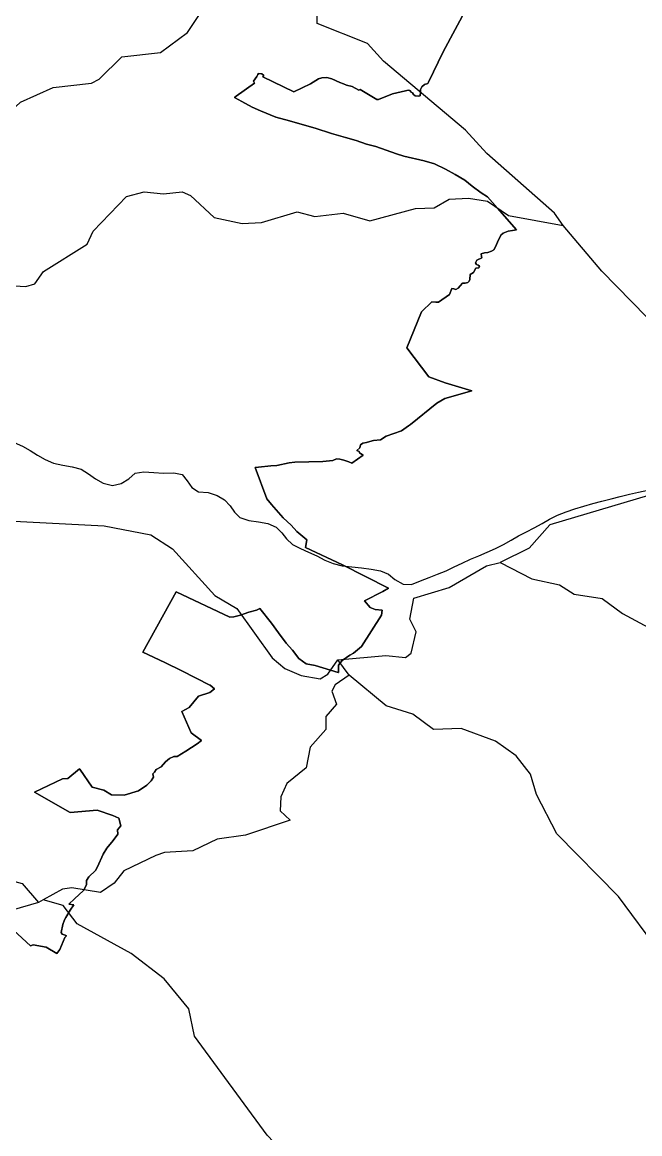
# Model space of a CAD drawing. Header units: metres. Extents: x 13.21 to 19.52, y 42.14 to 46.62.
# Drawn here: x 15.7316 to 15.8903, y 43.8114 to 44.0973 of the extents above; entities that cross this region are included whole.
import ezdxf

# ---------------------------------------------------------------- set-up
doc = ezdxf.new("R2010")
doc.units = ezdxf.units.M
doc.header["$MEASUREMENT"] = 0
for name, color, linetype in [('CESTE', 5, 'Continuous'), ('hr', 9, 'Continuous'), ('PRUGE', 7, 'Continuous')]:
    doc.layers.add(name, color=color, linetype=linetype)

msp = doc.modelspace()

# ---------------------------------------------------------------- linework, layer by layer
at = {"layer": 'CESTE'}
for p, q in [((15.81565, 43.92936), (15.81274, 43.93326)), ((15.73699, 43.87159), (15.73573, 43.8709))]:
    msp.add_line(p, q, dxfattribs=at)
for points in [[(15.65989, 44.037), (15.66288, 44.04193), (15.66722, 44.04631), (15.67426, 44.04809), (15.67921, 44.04835), (15.69974, 44.05442), (15.70381, 44.05653), (15.71139, 44.06364), (15.71705, 44.06712), (15.71812, 44.06877), (15.72656, 44.07251), (15.73113, 44.07672), (15.73958, 44.08044), (15.74936, 44.08161), (15.7514, 44.08263), (15.75723, 44.08836), (15.76712, 44.08946), (15.77409, 44.09459), (15.77736, 44.09948), (15.7818, 44.10083), (15.78641, 44.10361)], [(15.87065, 44.04502), (15.86839, 44.0482), (15.85104, 44.06351), (15.84552, 44.0695), (15.82445, 44.08725), (15.82035, 44.09176), (15.80744, 44.09696), (15.80738, 44.0989), (15.80586, 44.09974), (15.80069, 44.09948), (15.79353, 44.10107), (15.79093, 44.10093), (15.78884, 44.10148), (15.7873, 44.10321)], [(15.71764, 44.03012), (15.73254, 44.02927), (15.73487, 44.03002), (15.73704, 44.03315), (15.74828, 44.04017), (15.74985, 44.04356), (15.75838, 44.05244), (15.76293, 44.05363), (15.76787, 44.05315), (15.77274, 44.05361), (15.77488, 44.05271), (15.78096, 44.04706), (15.78809, 44.04551), (15.79305, 44.04572), (15.80229, 44.04853), (15.80676, 44.04731), (15.8141, 44.04812), (15.82093, 44.04617), (15.83269, 44.04932), (15.83749, 44.04955), (15.8413, 44.05175), (15.84633, 44.05198), (15.85118, 44.05126), (15.85659, 44.04755), (15.87065, 44.04502)], [(15.89775, 44.01801), (15.89208, 44.02153), (15.88055, 44.03324), (15.87065, 44.04502)], [(15.62437, 44.03371), (15.64072, 44.02274), (15.64484, 44.01831), (15.64927, 44.01668), (15.66385, 44.00683), (15.68356, 43.99916), (15.68902, 43.99319), (15.71008, 43.97548), (15.7164, 43.97258), (15.72781, 43.96901), (15.75267, 43.96776), (15.76462, 43.96542), (15.77019, 43.96187), (15.78111, 43.94983), (15.78679, 43.9465), (15.79582, 43.93378), (15.79911, 43.93107), (15.80329, 43.92922), (15.80815, 43.92843), (15.81011, 43.92955), (15.81274, 43.93326)], [(15.58751, 44.00425), (15.6074, 43.99064), (15.61522, 43.98367), (15.6245, 43.97766), (15.63163, 43.9703), (15.64505, 43.9597), (15.66124, 43.93949), (15.6721, 43.92967), (15.67603, 43.92508), (15.68339, 43.92023), (15.68583, 43.91711), (15.69155, 43.91364), (15.69416, 43.91061), (15.70276, 43.90411), (15.71558, 43.89548), (15.71688, 43.89406), (15.7139, 43.88914), (15.71703, 43.88229), (15.72451, 43.87765), (15.73155, 43.87574), (15.73573, 43.8709)], [(15.96025, 43.98392), (15.95588, 43.98231), (15.94357, 43.98102), (15.93936, 43.97915), (15.93216, 43.98065), (15.92472, 43.98043), (15.90428, 43.97401), (15.89746, 43.9762), (15.89255, 43.97554), (15.86718, 43.96796), (15.8619, 43.96196), (15.85447, 43.95827)], [(15.81274, 43.93326), (15.82506, 43.93441), (15.83015, 43.93387), (15.83155, 43.935), (15.83286, 43.94046), (15.8312, 43.94376), (15.83228, 43.9491), (15.84133, 43.95185), (15.85097, 43.95748), (15.85447, 43.95827)], [(15.85447, 43.95827), (15.86262, 43.9541), (15.8697, 43.95254), (15.87343, 43.95018), (15.88067, 43.94906), (15.88593, 43.94519), (15.89589, 43.93981)], [(15.81565, 43.92936), (15.81207, 43.92682), (15.81115, 43.9252), (15.81235, 43.92185), (15.80966, 43.91872), (15.80966, 43.91532), (15.80562, 43.91079), (15.80456, 43.9055), (15.79957, 43.90149), (15.79802, 43.89804), (15.79787, 43.89444), (15.80048, 43.89201), (15.78899, 43.88817), (15.78166, 43.88716), (15.77545, 43.88418), (15.76814, 43.88373), (15.76595, 43.88299), (15.7577, 43.87902), (15.75522, 43.87587), (15.75168, 43.87342), (15.74438, 43.8746), (15.7419, 43.87427), (15.73699, 43.87159)], [(15.89542, 43.85818), (15.88482, 43.87243), (15.86903, 43.88855), (15.86376, 43.89865), (15.86226, 43.90391), (15.85857, 43.90861), (15.85326, 43.91233), (15.84442, 43.91565), (15.83727, 43.91539), (15.83201, 43.91929), (15.82518, 43.92147), (15.81565, 43.92936)], [(15.73573, 43.8709), (15.72416, 43.86756), (15.72207, 43.86662), (15.72102, 43.86494), (15.72404, 43.8601), (15.72394, 43.85657), (15.72544, 43.8532), (15.72619, 43.84784), (15.7251, 43.84251), (15.72268, 43.83937), (15.71575, 43.83731), (15.71412, 43.83214), (15.70718, 43.82261), (15.70344, 43.81408), (15.70094, 43.81172)], [(15.84446, 43.76612), (15.84124, 43.77095), (15.83366, 43.77806), (15.82629, 43.78272), (15.82129, 43.78892), (15.81955, 43.79416), (15.81605, 43.7967), (15.80158, 43.80365), (15.79453, 43.81106), (15.77583, 43.83645), (15.77444, 43.84351), (15.76807, 43.85123), (15.75958, 43.85779), (15.7457, 43.86539), (15.74211, 43.87007), (15.73699, 43.87159)]]:
    msp.add_lwpolyline(points, dxfattribs=at)
at = {"layer": 'hr'}
for points in [[(15.84599, 44.10114), (15.83977, 44.08966), (15.83605, 44.08185), (15.83589, 44.08153), (15.83503, 44.08123), (15.83434, 44.08067), (15.83396, 44.07997), (15.83399, 44.07924), (15.83384, 44.07836), (15.83334, 44.07826), (15.83255, 44.0783), (15.83213, 44.07868), (15.83192, 44.07907), (15.83157, 44.07927), (15.83119, 44.07969), (15.83083, 44.07981), (15.83007, 44.07966), (15.82677, 44.07884), (15.82314, 44.07737), (15.82276, 44.07738), (15.81844, 44.07997), (15.81813, 44.07978), (15.81638, 44.08072), (15.81494, 44.08107), (15.81415, 44.08142), (15.81321, 44.08178), (15.8112, 44.08267), (15.80989, 44.08302), (15.80859, 44.08296), (15.80774, 44.08269), (15.80571, 44.0814), (15.80142, 44.07941), (15.7961, 44.08193), (15.79345, 44.08325), (15.79367, 44.08356), (15.79315, 44.08402), (15.79235, 44.08411), (15.79213, 44.08384), (15.79191, 44.08327), (15.791, 44.08208), (15.79131, 44.08162), (15.78659, 44.07823), (15.78611, 44.07789), (15.78803, 44.07692), (15.79066, 44.07543), (15.7928, 44.07444), (15.79678, 44.07287), (15.80029, 44.07191), (15.80351, 44.07095), (15.80685, 44.07006), (15.81106, 44.06869), (15.81469, 44.06766), (15.81744, 44.06682), (15.82007, 44.0659), (15.82245, 44.06527), (15.82779, 44.06341), (15.82969, 44.06284), (15.83491, 44.06166), (15.83753, 44.06082), (15.84043, 44.05945), (15.8429, 44.05813), (15.84532, 44.05661), (15.84727, 44.05511), (15.84958, 44.05343), (15.85117, 44.05233), (15.85378, 44.04943), (15.85864, 44.04389), (15.85759, 44.04373), (15.85649, 44.04356), (15.85525, 44.04304), (15.8546, 44.04249), (15.85377, 44.04073), (15.85328, 44.03948), (15.85279, 44.03877), (15.85218, 44.03836), (15.85126, 44.03808), (15.8504, 44.03799), (15.84954, 44.03769), (15.84961, 44.03701), (15.84973, 44.03666), (15.84848, 44.03604), (15.84806, 44.03541), (15.84835, 44.03496), (15.8488, 44.03482), (15.84914, 44.03457), (15.84893, 44.03414), (15.84819, 44.03399), (15.84759, 44.03289), (15.84669, 44.0324), (15.84662, 44.0311), (15.84651, 44.03064), (15.84615, 44.0303), (15.84545, 44.03013), (15.84477, 44.03017), (15.84412, 44.02945), (15.84364, 44.02884), (15.84302, 44.02855), (15.84253, 44.02872), (15.84202, 44.02879), (15.84142, 44.02726), (15.83859, 44.02531), (15.83791, 44.02531), (15.83685, 44.02535), (15.83421, 44.02277), (15.83043, 44.01351), (15.83608, 44.00604), (15.84031, 44.00456), (15.84712, 44.0025), (15.84026, 44.00048), (15.83815, 43.99926), (15.83138, 43.99383), (15.83087, 43.99343), (15.82911, 43.99218), (15.82511, 43.99077), (15.82369, 43.9899), (15.82188, 43.98969), (15.82098, 43.98942), (15.82008, 43.9892), (15.81911, 43.98901), (15.81852, 43.98856), (15.81833, 43.98781), (15.81761, 43.98716), (15.81818, 43.98688), (15.8183, 43.98651), (15.81926, 43.9859), (15.81634, 43.98383), (15.81551, 43.98422), (15.81424, 43.98464), (15.81327, 43.98489), (15.81237, 43.98494), (15.81139, 43.98453), (15.80889, 43.98427), (15.8017, 43.98408), (15.80021, 43.98395), (15.79706, 43.98328), (15.79551, 43.98316), (15.79228, 43.98281), (15.79147, 43.98271), (15.7945, 43.97467), (15.79564, 43.97319), (15.79867, 43.96982), (15.8007, 43.96791), (15.80217, 43.96632), (15.80476, 43.96412), (15.80441, 43.96213), (15.81392, 43.95775), (15.82574, 43.95169), (15.82432, 43.95084), (15.81955, 43.94845), (15.82099, 43.94673), (15.82235, 43.94625), (15.82407, 43.94604), (15.82396, 43.94473), (15.81884, 43.93674), (15.81672, 43.93498), (15.81581, 43.93452), (15.81379, 43.93315), (15.81285, 43.93191), (15.81292, 43.93), (15.81284, 43.93002), (15.80693, 43.93182), (15.80456, 43.93228), (15.80267, 43.93363), (15.80105, 43.9358), (15.79944, 43.9376), (15.79746, 43.94019), (15.79568, 43.9427), (15.79263, 43.94647), (15.79181, 43.94608), (15.7898, 43.9455), (15.78768, 43.94479), (15.78595, 43.94434), (15.78494, 43.94421), (15.77115, 43.95078), (15.76259, 43.93522), (15.76824, 43.93256), (15.77265, 43.93048), (15.77977, 43.9268), (15.77988, 43.92674), (15.78105, 43.92581), (15.77977, 43.9249), (15.77694, 43.92393), (15.77454, 43.92098), (15.7726, 43.92001), (15.77499, 43.91453), (15.7777, 43.91253), (15.77659, 43.91169), (15.77365, 43.9098), (15.77144, 43.90843), (15.77053, 43.90845), (15.76943, 43.90792), (15.76843, 43.90707), (15.76731, 43.90576), (15.76604, 43.90511), (15.76556, 43.90439), (15.76519, 43.90393), (15.76536, 43.90314), (15.76518, 43.90282), (15.76471, 43.90215), (15.76361, 43.90105), (15.7615, 43.89955), (15.75782, 43.89851), (15.75451, 43.89853), (15.75257, 43.89974), (15.74957, 43.90052), (15.74637, 43.90514), (15.74631, 43.90523), (15.74327, 43.90274), (15.74191, 43.90264), (15.73478, 43.89921), (15.74391, 43.89403), (15.75085, 43.89464), (15.75489, 43.8932), (15.75639, 43.89254), (15.75693, 43.89062), (15.75609, 43.88956), (15.75614, 43.88843), (15.75494, 43.88678), (15.75336, 43.88486), (15.75239, 43.88327), (15.75093, 43.88001), (15.75041, 43.8791), (15.74875, 43.87745), (15.74815, 43.8765), (15.74807, 43.87537), (15.7473, 43.87398), (15.74504, 43.87184), (15.74354, 43.87042), (15.74488, 43.87028), (15.74392, 43.8689), (15.74277, 43.86703), (15.74248, 43.86642), (15.74206, 43.86517), (15.74156, 43.86317), (15.74189, 43.86276), (15.74263, 43.86243), (15.74301, 43.86228), (15.74258, 43.86183), (15.74125, 43.85877), (15.74044, 43.85776), (15.73772, 43.85939), (15.7344, 43.85998), (15.73372, 43.8597), (15.72609, 43.86673)], [(15.72609, 43.86673), (15.73372, 43.8597), (15.7344, 43.85998), (15.73772, 43.85939), (15.74044, 43.85776), (15.74125, 43.85877), (15.74258, 43.86183), (15.74301, 43.86228), (15.74263, 43.86243), (15.74189, 43.86276), (15.74156, 43.86317), (15.74206, 43.86517), (15.74248, 43.86642), (15.74277, 43.86703), (15.74392, 43.8689), (15.74488, 43.87028), (15.74354, 43.87042), (15.74504, 43.87184), (15.7473, 43.87398), (15.74807, 43.87537), (15.74815, 43.8765), (15.74875, 43.87745), (15.75041, 43.8791), (15.75093, 43.88001), (15.75239, 43.88327), (15.75336, 43.88486), (15.75494, 43.88678), (15.75614, 43.88843), (15.75609, 43.88956), (15.75693, 43.89062), (15.75639, 43.89254), (15.75489, 43.8932), (15.75085, 43.89464), (15.74391, 43.89403), (15.73478, 43.89921), (15.74191, 43.90264), (15.74327, 43.90274), (15.74631, 43.90523), (15.74637, 43.90514), (15.74957, 43.90052), (15.75257, 43.89974), (15.75451, 43.89853), (15.75782, 43.89851), (15.7615, 43.89955), (15.76361, 43.90105), (15.76471, 43.90215), (15.76518, 43.90282), (15.76536, 43.90314), (15.76519, 43.90393), (15.76556, 43.90439), (15.76604, 43.90511), (15.76731, 43.90576), (15.76843, 43.90707), (15.76943, 43.90792), (15.77053, 43.90845), (15.77144, 43.90843), (15.77365, 43.9098), (15.77659, 43.91169), (15.7777, 43.91253), (15.77499, 43.91453), (15.7726, 43.92001), (15.77454, 43.92098), (15.77694, 43.92393), (15.77977, 43.9249), (15.78105, 43.92581), (15.77988, 43.92674), (15.77977, 43.9268), (15.77265, 43.93048), (15.76824, 43.93256), (15.76259, 43.93522), (15.77115, 43.95078), (15.78494, 43.94421), (15.78595, 43.94434), (15.78768, 43.94479), (15.7898, 43.9455), (15.79181, 43.94608), (15.79263, 43.94647), (15.79568, 43.9427), (15.79746, 43.94019), (15.79944, 43.9376), (15.80105, 43.9358), (15.80267, 43.93363), (15.80456, 43.93228), (15.80693, 43.93182), (15.81284, 43.93002), (15.81292, 43.93), (15.81285, 43.93191), (15.81379, 43.93315), (15.81581, 43.93452), (15.81672, 43.93498), (15.81884, 43.93674), (15.82396, 43.94473), (15.82407, 43.94604), (15.82235, 43.94625), (15.82099, 43.94673), (15.81955, 43.94845), (15.82432, 43.95084), (15.82574, 43.95169), (15.81392, 43.95775), (15.80441, 43.96213), (15.80476, 43.96412), (15.80217, 43.96632), (15.8007, 43.96791), (15.79867, 43.96982), (15.79564, 43.97319), (15.7945, 43.97467), (15.79147, 43.98271), (15.79228, 43.98281), (15.79551, 43.98316), (15.79706, 43.98328), (15.80021, 43.98395), (15.8017, 43.98408), (15.80889, 43.98427), (15.81139, 43.98453), (15.81237, 43.98494), (15.81327, 43.98489), (15.81424, 43.98464), (15.81551, 43.98422), (15.81634, 43.98383), (15.81926, 43.9859), (15.8183, 43.98651), (15.81818, 43.98688), (15.81761, 43.98716), (15.81833, 43.98781), (15.81852, 43.98856), (15.81911, 43.98901), (15.82008, 43.9892), (15.82098, 43.98942), (15.82188, 43.98969), (15.82369, 43.9899), (15.82511, 43.99077), (15.82911, 43.99218), (15.83087, 43.99343), (15.83138, 43.99383), (15.83815, 43.99926), (15.84026, 44.00048), (15.84712, 44.0025), (15.84031, 44.00456), (15.83608, 44.00604), (15.83043, 44.01351), (15.83421, 44.02277), (15.83685, 44.02535), (15.83791, 44.02531), (15.83859, 44.02531), (15.84142, 44.02726), (15.84202, 44.02879), (15.84253, 44.02872), (15.84302, 44.02855), (15.84364, 44.02884), (15.84412, 44.02945), (15.84477, 44.03017), (15.84545, 44.03013), (15.84615, 44.0303), (15.84651, 44.03064), (15.84662, 44.0311), (15.84669, 44.0324), (15.84759, 44.03289), (15.84819, 44.03399), (15.84893, 44.03414), (15.84914, 44.03457), (15.8488, 44.03482), (15.84835, 44.03496), (15.84806, 44.03541), (15.84848, 44.03604), (15.84973, 44.03666), (15.84961, 44.03701), (15.84954, 44.03769), (15.8504, 44.03799), (15.85126, 44.03808), (15.85218, 44.03836), (15.85279, 44.03877), (15.85328, 44.03948), (15.85377, 44.04073), (15.8546, 44.04249), (15.85525, 44.04304), (15.85649, 44.04356), (15.85759, 44.04373), (15.85864, 44.04389), (15.85378, 44.04943), (15.85117, 44.05233), (15.84958, 44.05343), (15.84727, 44.05511), (15.84532, 44.05661), (15.8429, 44.05813), (15.84043, 44.05945), (15.83753, 44.06082), (15.83491, 44.06166), (15.82969, 44.06284), (15.82779, 44.06341), (15.82245, 44.06527), (15.82007, 44.0659), (15.81744, 44.06682), (15.81469, 44.06766), (15.81106, 44.06869), (15.80685, 44.07006), (15.80351, 44.07095), (15.80029, 44.07191), (15.79678, 44.07287), (15.7928, 44.07444), (15.79066, 44.07543), (15.78803, 44.07692), (15.78611, 44.07789), (15.78659, 44.07823), (15.79131, 44.08162), (15.791, 44.08208), (15.79191, 44.08327), (15.79213, 44.08384), (15.79235, 44.08411), (15.79315, 44.08402), (15.79367, 44.08356), (15.79345, 44.08325), (15.7961, 44.08193), (15.80142, 44.07941), (15.80571, 44.0814), (15.80774, 44.08269), (15.80859, 44.08296), (15.80989, 44.08302), (15.8112, 44.08267), (15.81321, 44.08178), (15.81415, 44.08142), (15.81494, 44.08107), (15.81638, 44.08072), (15.81813, 44.07978), (15.81844, 44.07997), (15.82276, 44.07738), (15.82314, 44.07737), (15.82677, 44.07884), (15.83007, 44.07966), (15.83083, 44.07981), (15.83119, 44.07969), (15.83157, 44.07927), (15.83192, 44.07907), (15.83213, 44.07868), (15.83255, 44.0783), (15.83334, 44.07826), (15.83384, 44.07836), (15.83399, 44.07924), (15.83396, 44.07997), (15.83434, 44.08067), (15.83503, 44.08123), (15.83589, 44.08153), (15.83605, 44.08185), (15.83977, 44.08966), (15.84599, 44.10114)]]:
    msp.add_lwpolyline(points, dxfattribs=at)
at = {"layer": 'PRUGE'}
msp.add_lwpolyline([(15.72955, 43.98914), (15.73167, 43.98822), (15.73362, 43.98709), (15.7355, 43.98591), (15.73749, 43.98481), (15.73962, 43.9839), (15.74199, 43.98331), (15.74443, 43.98288), (15.74675, 43.98229), (15.74862, 43.98109), (15.75043, 43.97982), (15.75238, 43.97874), (15.75482, 43.9781), (15.75703, 43.97861), (15.75897, 43.97985), (15.76059, 43.98129), (15.76287, 43.98161), (15.76287, 43.98161), (15.76544, 43.98142), (15.76792, 43.98133), (15.77052, 43.98136), (15.77273, 43.98091), (15.77399, 43.97929), (15.77518, 43.97763), (15.77686, 43.97649), (15.77942, 43.97629), (15.78172, 43.97557), (15.78362, 43.97444), (15.78502, 43.97293), (15.78612, 43.97128), (15.78756, 43.96989), (15.78987, 43.96914), (15.79232, 43.9688), (15.79473, 43.96834), (15.79688, 43.96741), (15.79828, 43.96595), (15.79955, 43.96439), (15.80109, 43.96296), (15.80308, 43.96191), (15.80521, 43.96095), (15.80733, 43.96), (15.80934, 43.95892), (15.81148, 43.95803), (15.81386, 43.95749), (15.81631, 43.95718), (15.81878, 43.95692), (15.82125, 43.95662), (15.82371, 43.9562), (15.82578, 43.95532), (15.8274, 43.95391), (15.82947, 43.95275), (15.83169, 43.95269), (15.83396, 43.95363), (15.83617, 43.95447), (15.83837, 43.95532), (15.84055, 43.95619), (15.84263, 43.95717), (15.8447, 43.95817), (15.84679, 43.95915), (15.84895, 43.96005), (15.8511, 43.96096), (15.85321, 43.96191), (15.85526, 43.96294), (15.85724, 43.96403), (15.85919, 43.96515), (15.8612, 43.96621), (15.86322, 43.96726), (15.86524, 43.96831), (15.86715, 43.96947), (15.86918, 43.9705), (15.87137, 43.97137), (15.87364, 43.97211), (15.87594, 43.9728), (15.87826, 43.97346), (15.8806, 43.97409), (15.88295, 43.97467), (15.88531, 43.97525), (15.88766, 43.97585), (15.89003, 43.97642), (15.89242, 43.97692)], dxfattribs=at)

doc.saveas('drawing.dxf')
